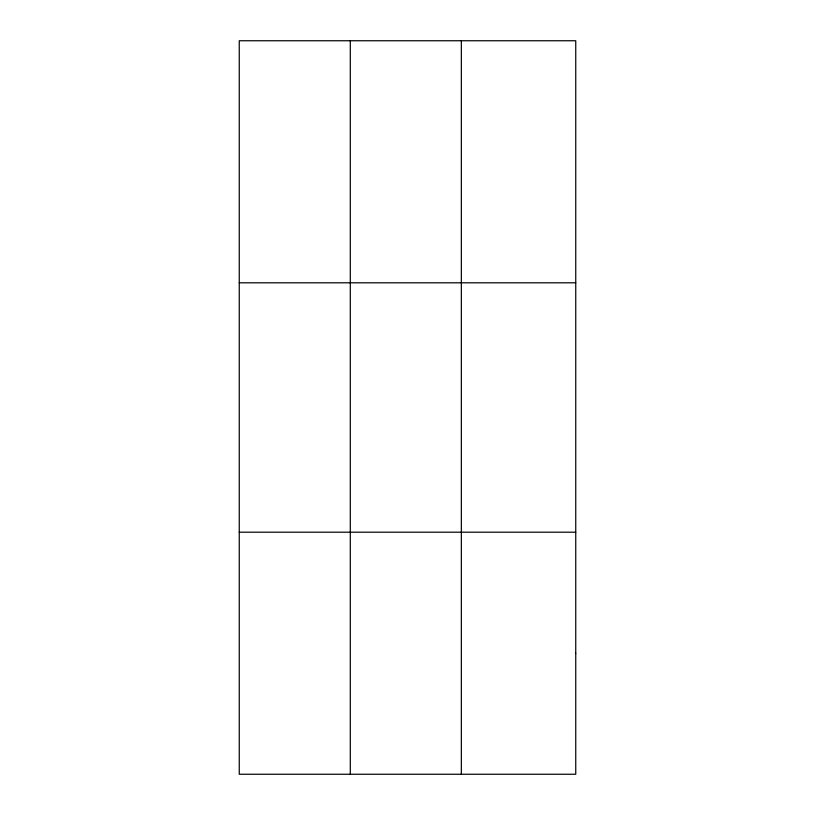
<?xml version="1.0" encoding="UTF-8"?>
<svg xmlns="http://www.w3.org/2000/svg" width="815" height="815" viewBox="0 0 815 815"><rect width="100%" height="100%" fill="white"/><g stroke="black" fill="none" stroke-linecap="round" stroke-linejoin="round"><path stroke-width="1.22" d="M350.297 40.75L350.297 774.25M461.341 40.75L461.341 774.25M239.253 282.805L575.747 282.805M239.253 532.195L575.747 532.195M575.747 653.223L575.747 774.25L239.253 774.25L239.253 40.75L575.747 40.75L575.747 653.223"/></g></svg>
